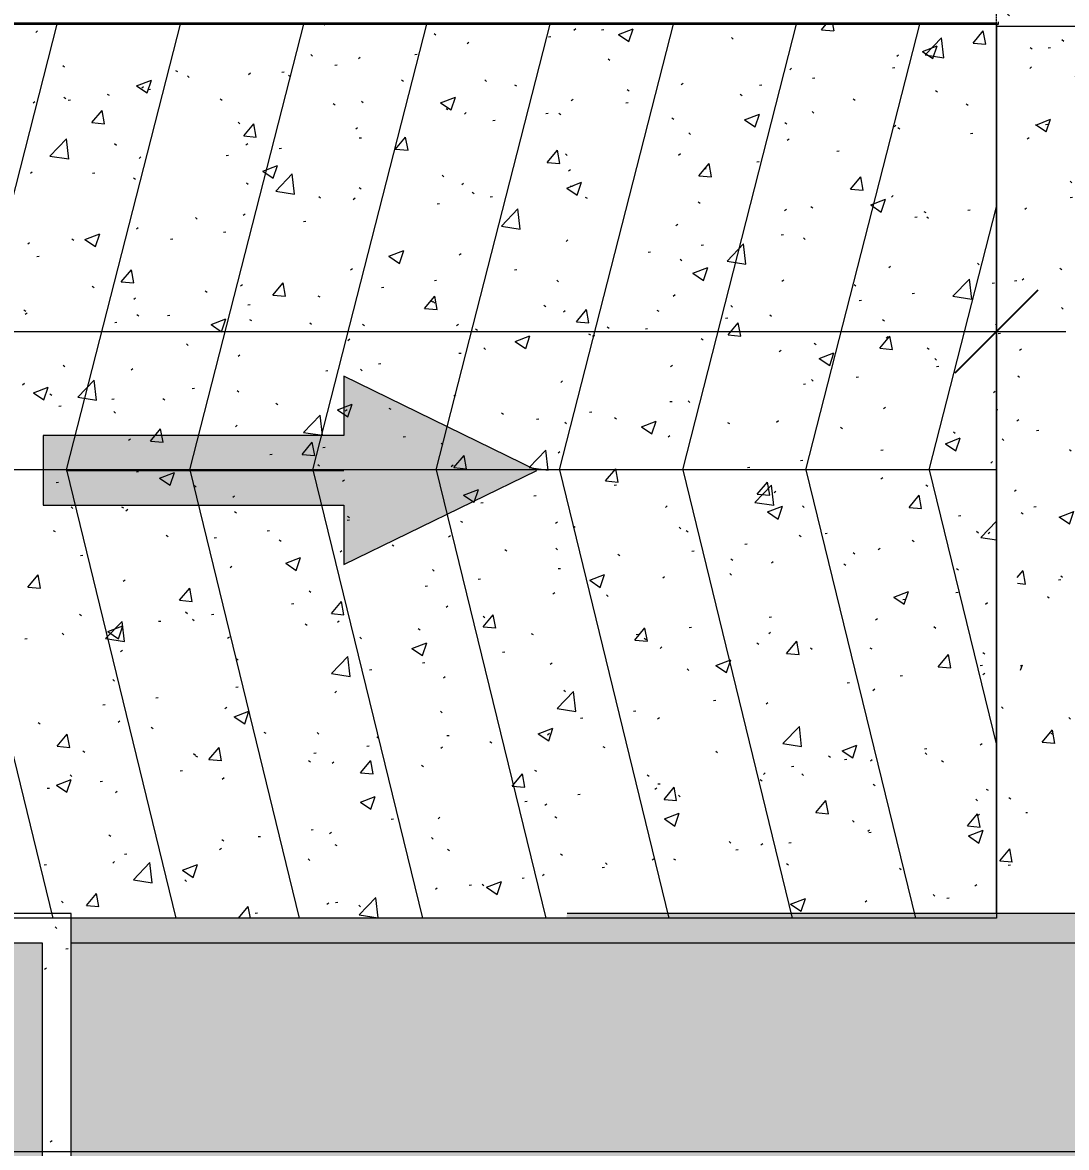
# Model space of a CAD drawing. Header units: millimetres. Extents: x 5121 to 246734, y -48180 to 129206.
# Drawn here: x 122906 to 127566, y 12213 to 17234 of the extents above; entities that cross this region are included whole.
import ezdxf

# ---------------------------------------------------------------- set-up
doc = ezdxf.new("R2010")
doc.units = ezdxf.units.MM
doc.linetypes.add('Grid Line', pattern=[22.225, 12.7, -3.175, 3.175, -3.175])
for name, color, linetype, lineweight in [('A-ANNO-DIMS', 211, 'Continuous', 9), ('A-ANNO-DIMS-310', 211, 'Continuous', 9), ('A-ANNO-NOTE', 131, 'Continuous', 9), ('A-DETL-THIN', 151, 'Continuous', 9), ('A-FLOR', 192, 'Continuous', 9), ('A-FLOR-PATT', 8, 'Continuous', 9), ('A-WALL-FNSH-1', 50, 'Continuous', 9), ('S-GRID-1', 1, 'Grid Line', 9)]:
    doc.layers.add(name, color=color, linetype=linetype, lineweight=lineweight)
doc.styles.add('Arial_8', font='arial_0.ttf', dxfattribs={"width": 0.9, "height": 930})
doc.dimstyles.new('1_Dim_chi_tiet_khu_đất_2', dxfattribs={"dimscale": 304.8, "dimtxt": 948.841242, "dimasz": 1.220472, "dimexe": 1.01706, "dimexo": 0.0625, "dimgap": 0.101706, "dimtad": 1, "dimdec": 0, "dimrnd": 5, "dimzin": 0, "dimdsep": 46, "dimtxsty": 'Arial_8', "dimblk1": 'OBLIQUE', "dimblk2": 'OBLIQUE', "dimsah": 1, "dimcen": 0.09, "dimdle": 1.01706, "dimazin": 0, "dimtfac": 1, "dimtdec": 4, "dimtix": 1, "dimtmove": 0, "dimatfit": 3, "dimfxl": 3.051181, "dimfxlon": 1, "dimtvp": 1, "dimtolj": 1, "dimtzin": 0, "dimarcsym": 2})
pattern_1 = [(0, (236.2, 15.75), (787.4, 787.4), [118.11, -23.622, 31.496, -23.622, -590.55]), (0, (236.2, 15.75), (787.4, 787.4), [-196.85, 118.11, -472.44]), (0, (196.85, 39.4), (787.4, 787.4), [78.74, -59.055, 118.11, -59.055, -472.44]), (0, (196.85, 39.4), (787.4, 787.4), [-314.96, 78.74, -393.7]), (0, (472.44, 354.3), (787.4, 787.4), [98.425, -39.37, 98.425, -551.18]), (0, (78.74, 511.8), (787.4, 787.4), [39.37, -78.74, 39.37, -629.92]), (90, (157.5, 511.8), (-787.4, 787.4), [70.866, -716.534]), (90, (393.7, 39.4), (-787.4, 787.4), [78.74, -708.66]), (90, (590.55, 354.3), (-787.4, 787.4), [78.74, -708.66]), (45, (496.06, 31.5), (0, 787.4002), [78.74, -1034.812]), (135, (291.34, 31.5), (-787.4002, 6e-14), [78.74, -1034.812]), (63.435, (472.44, 35.43), (-0.0007, 787.4), [78.74, -1681.94]), (75.964, (433.07, 39.37), (-0.00383, 787.3999), [78.74, -3167.793]), (75.964, (629.92, 354.33), (-0.00383, 787.3999), [62.992, -3183.541]), (75.964, (173.23, 511.81), (-0.00383, 787.3999), [55.118, -3191.415]), (104.036, (354.33, 39.37), (0.00383, 787.3999), [78.74, -3167.793]), (104.036, (551.18, 354.33), (0.00383, 787.3999), [62.992, -3183.541]), (104.036, (141.73, 511.81), (0.00383, 787.3999), [55.118, -3191.415]), (116.565, (314.96, 35.43), (0.0007, 787.4), [78.74, -1681.939])]
pattern_2 = [(37.5, (0, 0), (-25.1975, 770.728), [10.394, -597.605, 10.394, -669.605, -649.999]), (37.5, (0, 0), (-25.1975, 770.728), [-1287.997, 10.394, -639.605]), (7.5, (0, 0), (707.909, 1128.856), [10.394, -317.606, 10.394, -537.605, -210]), (7.5, (0, 0), (707.909, 1128.856), [-875.998, 10.394, -199.606]), (327.5, (-492, 0), (1245.6545, 2.264), [10.394, -189.606, 10.394, -709.605, -939.998]), (327.5, (-492, 0), (1245.6545, 2.264), [-919.998, 10.394, -929.604]), (317.5, (-492, 0), (1202.4486, 351.0694), [10.394, -89.606, 10.394, -461.605, -539.999]), (317.5, (-492, 0), (1202.4486, 351.0694), [-571.999, 10.394, -529.605])]

# ---------------------------------------------------------------- blocks, each defined once
blk = doc.blocks.new('FP_201-TKCS_MB TỔNG THỂ TẦNG 1')
at = {"layer": 'A-FLOR-PATT'}
for p, q in [((124251.5, 17226.9), (124255.7, 17224.1)), ((126471.4, 17201.2), (126493, 17226.9)), ((126527.9, 17196.2), (126522.2, 17226.9)), ((122965.1, 17189.8), (122973.4, 17196.2)), ((124743.3, 17185.1), (124751, 17178.1)), ((125254, 17169.7), (125264.3, 17171)), ((125367.2, 17200.3), (125375.4, 17206.6)), ((125490.3, 17200.8), (125500.6, 17202.2)), ((125565.5, 17180.2), (125631.6, 17205.6)), ((125565.5, 17180.2), (125612.4, 17148.5)), ((125612.4, 17148.4), (125631.6, 17205.5)), ((126471.4, 17201.2), (126527.8, 17196.3)), ((127148.5, 17142), (127194.1, 17196.3)), ((127205, 17137), (127194.1, 17196.2)), ((124890.3, 17139.8), (124898.5, 17146.1)), ((126070.7, 17166.9), (126078.4, 17159.9)), ((126922.2, 17104.6), (126988.3, 17130)), ((126934.2, 17089), (127007.8, 17165.7)), ((126969.1, 17072.8), (126988.3, 17129.9)), ((127018.2, 17075.9), (127007.8, 17165.6)), ((127148.5, 17142), (127205, 17137.1)), ((124192.7, 17090.5), (124200.3, 17083.5)), ((124405.5, 17073.2), (124413.7, 17079.6)), ((124657.7, 17091.1), (124668, 17092.4)), ((125520, 17072.3), (125527.7, 17065.3)), ((126807.6, 17083.7), (126815.8, 17090)), ((126922.2, 17104.6), (126969.1, 17072.9)), ((126934.2, 17089), (127018.2, 17076)), ((123085.6, 17041.4), (123094.4, 17035.8)), ((123589.6, 17020.1), (123598.3, 17014.5)), ((124300.1, 17044), (124310.4, 17045.3)), ((126330.6, 17023.2), (126338.9, 17029.5)), ((126789.5, 17032.1), (126799.8, 17033.5)), ((123415.3, 16951.1), (123481.4, 16976.5)), ((123462.2, 16919.3), (123481.4, 16976.4)), ((123642, 16995.9), (123649.7, 16988.9)), ((123915.1, 17002.4), (123923.3, 17008.7)), ((124063.7, 17012.8), (124074, 17014.2)), ((124093.5, 16998.8), (124102.3, 16993.2)), ((124597.5, 16977.5), (124606.2, 16971.9)), ((124969.4, 16977.7), (124977, 16970.7)), ((126431.9, 16985), (126442.2, 16986.4)), ((123415.3, 16951.1), (123462.2, 16919.4)), ((123438.2, 16941.9), (123446.4, 16948.2)), ((123467.4, 16934.2), (123477.7, 16935.6)), ((125101.5, 16956.2), (125110.2, 16950.7)), ((125605.4, 16935), (125614.2, 16929.4)), ((125845.9, 16956.7), (125854.1, 16963)), ((126195.6, 16953.9), (126205.9, 16955.2)), ((126981.6, 16930.9), (126989.3, 16923.9)), ((122953.4, 16875.4), (122961.6, 16881.7)), ((123091.4, 16901.3), (123099, 16894.3)), ((123109.8, 16887.1), (123120.1, 16888.5)), ((123284.6, 16914.5), (123293.3, 16908.9)), ((123788.5, 16893.2), (123797.3, 16887.6)), ((124292.5, 16871.9), (124301.2, 16866.3)), ((124418.7, 16883.1), (124426.4, 16876.1)), ((124772, 16875.5), (124838.1, 16900.9)), ((124772, 16875.5), (124818.9, 16843.8)), ((124818.9, 16843.7), (124838.1, 16900.8)), ((125355.4, 16885.8), (125363.7, 16892.1)), ((125599.3, 16875.3), (125609.6, 16876.7)), ((126109.4, 16913.7), (126118.1, 16908.1)), ((126613.3, 16892.4), (126622.1, 16886.8)), ((127117.3, 16871.1), (127126, 16865.5)), ((123216.3, 16786.9), (123261.8, 16841.2)), ((123272.7, 16781.9), (123261.8, 16841.1)), ((124796.4, 16850.6), (124805.2, 16845.1)), ((124878.5, 16825.3), (124886.8, 16831.6)), ((125241.7, 16828.2), (125252, 16829.5)), ((125300.4, 16829.4), (125309.2, 16823.8)), ((126128.7, 16799.9), (126194.8, 16825.3)), ((126175.6, 16768.1), (126194.8, 16825.2)), ((126431, 16836.3), (126438.6, 16829.3)), ((123216.3, 16786.9), (123272.7, 16782)), ((123868.1, 16788.5), (123875.7, 16781.5)), ((123893.4, 16727.7), (123938.9, 16781.9)), ((123949.8, 16722.6), (123939, 16781.9)), ((125005.3, 16797), (125015.6, 16798.4)), ((125804.4, 16808.1), (125813.1, 16802.5)), ((126128.7, 16799.9), (126175.6, 16768.2)), ((126308.3, 16786.8), (126317.1, 16781.2)), ((126795.8, 16769.2), (126804.1, 16775.5)), ((123893.4, 16727.7), (123949.8, 16722.7)), ((124393.7, 16758.8), (124402, 16765.1)), ((124409, 16718.5), (124419.3, 16719.8)), ((124570.5, 16668.4), (124616.1, 16722.7)), ((124626.9, 16663.4), (124616.1, 16722.6)), ((125880.3, 16741.7), (125888, 16734.7)), ((126812.3, 16765.5), (126821, 16759.9)), ((127137.2, 16738.1), (127147.5, 16739.5)), ((123028.7, 16637.7), (123102.3, 16714.4)), ((123112.7, 16624.6), (123102.3, 16714.3)), ((123317.4, 16693.9), (123325.1, 16686.9)), ((123903.3, 16687.9), (123911.6, 16694.2)), ((124051.4, 16671.3), (124061.7, 16672.7)), ((124570.5, 16668.4), (124626.9, 16663.5)), ((126318.9, 16708.7), (126327.1, 16715)), ((123028.7, 16637.7), (123112.7, 16624.7)), ((123426.4, 16627.4), (123434.7, 16633.7)), ((123815, 16640.2), (123825.3, 16641.5)), ((125247.6, 16609.2), (125293.2, 16663.4)), ((125304, 16604.1), (125293.2, 16663.4)), ((125329.7, 16647.1), (125337.3, 16640.1)), ((125834.1, 16642.2), (125842.4, 16648.5)), ((126540.9, 16659.5), (126551.2, 16660.9)), ((123978.5, 16570.7), (124044.6, 16596.1)), ((123978.5, 16570.7), (124025.4, 16539)), ((124025.4, 16539), (124044.6, 16596.1)), ((125247.6, 16609.2), (125304, 16604.2)), ((125343.7, 16571.3), (125351.9, 16577.6)), ((125924.7, 16549.9), (125970.3, 16604.2)), ((125946.9, 16581.3), (125957.2, 16582.6)), ((125981.1, 16544.9), (125970.3, 16604.1)), ((126183.3, 16612.4), (126193.6, 16613.8)), ((122941.6, 16560.9), (122949.9, 16567.2)), ((123218.7, 16561.6), (123229, 16563)), ((123401.3, 16539.9), (123410.1, 16534.3)), ((123905.3, 16518.6), (123914.1, 16513)), ((124036.2, 16481.4), (124109.8, 16558.1)), ((124120.1, 16468.2), (124109.8, 16558)), ((124779, 16552.5), (124786.7, 16545.5)), ((125335.2, 16495.2), (125401.3, 16520.5)), ((125382.1, 16463.4), (125401.3, 16520.5)), ((125924.7, 16549.9), (125981.1, 16545)), ((126601.8, 16490.7), (126647.4, 16544.9)), ((126658.3, 16485.6), (126647.4, 16544.9)), ((124036.2, 16481.4), (124120.1, 16468.3)), ((124409.3, 16497.3), (124418, 16491.7)), ((124866.8, 16510.8), (124875, 16517.1)), ((124913.2, 16476), (124922, 16470.4)), ((125335.2, 16495.1), (125382.1, 16463.5)), ((125350.6, 16502.7), (125360.9, 16504)), ((126601.8, 16490.7), (126658.2, 16485.7)), ((124228.3, 16457.9), (124236, 16450.9)), ((124382, 16444.3), (124390.2, 16450.6)), ((124756.6, 16424.4), (124766.9, 16425.8)), ((124993, 16455.6), (125003.3, 16456.9)), ((125417.2, 16454.7), (125425.9, 16449.2)), ((125921.1, 16433.5), (125929.9, 16427.9)), ((126691.9, 16419.6), (126758, 16445)), ((126691.9, 16419.6), (126738.8, 16387.9)), ((126738.9, 16387.8), (126758.1, 16444.9)), ((126784.1, 16454.7), (126792.3, 16461.1)), ((123891.6, 16373.4), (123899.8, 16379.7)), ((125043.6, 16325), (125117.2, 16401.7)), ((125127.5, 16311.9), (125117.2, 16401.6)), ((126307.2, 16394.2), (126315.4, 16400.5)), ((126425.1, 16412.2), (126433.9, 16406.6)), ((126929.1, 16390.9), (126937.8, 16385.3)), ((126942.2, 16367.2), (126949.8, 16360.2)), ((127124.9, 16396.6), (127135.2, 16398)), ((123414.7, 16312.9), (123422.9, 16319.2)), ((123677.7, 16363.3), (123685.3, 16356.3)), ((124160.3, 16345.8), (124170.6, 16347.2)), ((125043.6, 16325), (125127.6, 16312)), ((125822.4, 16327.7), (125830.6, 16334)), ((126888.5, 16365.5), (126898.8, 16366.9)), ((123127, 16268.7), (123134.7, 16261.7)), ((123185, 16266), (123251.1, 16291.4)), ((123231.9, 16234.2), (123251.1, 16291.3)), ((123566.3, 16267.6), (123576.6, 16268.9)), ((123802.7, 16298.7), (123813, 16300.1)), ((126292.2, 16286.9), (126302.5, 16288.3)), ((126391.5, 16272.6), (126399.2, 16265.6)), ((122929.9, 16246.4), (122938.1, 16252.7)), ((123185, 16266), (123231.9, 16234.3)), ((125332, 16256.8), (125340.2, 16263.2)), ((125934.6, 16239.8), (125944.9, 16241.2)), ((126051, 16168.7), (126124.6, 16245.4)), ((126135, 16155.6), (126124.6, 16245.3)), ((122970, 16189), (122980.3, 16190.4)), ((124541.7, 16190.4), (124607.8, 16215.8)), ((124541.7, 16190.4), (124588.6, 16158.7)), ((124588.6, 16158.6), (124607.8, 16215.7)), ((124855, 16196.3), (124863.3, 16202.7)), ((125698.2, 16208.7), (125708.5, 16210)), ((125840.9, 16178), (125848.5, 16171)), ((126051, 16168.7), (126135, 16155.7)), ((123346.7, 16076.3), (123392.2, 16130.6)), ((123403.1, 16071.3), (123392.2, 16130.5)), ((124370.3, 16129.8), (124378.5, 16136.1)), ((125101.9, 16130.1), (125112.2, 16131.4)), ((125898.4, 16114.8), (125964.5, 16140.2)), ((125945.4, 16083), (125964.6, 16140.1)), ((126772.3, 16140.2), (126780.6, 16146.6)), ((127168.2, 16159.8), (127175.9, 16152.8)), ((123346.7, 16076.3), (123403.1, 16071.4)), ((124023.8, 16017.1), (124069.3, 16071.3)), ((124080.2, 16012.1), (124069.4, 16071.3)), ((124744.3, 16083), (124754.6, 16084.3)), ((125290.2, 16083.4), (125297.9, 16076.4)), ((125898.4, 16114.8), (125945.3, 16083.1)), ((126295.4, 16079.7), (126303.7, 16086.1)), ((127058.5, 16012.4), (127132.1, 16089.1)), ((127142.4, 15999.3), (127132.1, 16089)), ((127233.8, 16071.1), (127244.1, 16072.5)), ((123217.1, 16057.1), (123225.8, 16051.5)), ((123721.1, 16035.8), (123729.8, 16030.3)), ((123879.8, 16058.9), (123888.1, 16065.3)), ((124023.8, 16017.1), (124080.2, 16012.1)), ((124507.9, 16051.8), (124518.2, 16053.2)), ((125810.6, 16013.2), (125818.9, 16019.5)), ((126617.6, 16065.2), (126625.2, 16058.2)), ((126876.2, 16024), (126886.5, 16025.4)), ((123402.9, 15998.4), (123411.2, 16004.8)), ((123911.6, 15973.2), (123921.9, 15974.6)), ((124225, 16014.6), (124233.8, 16009)), ((124700.9, 15957.8), (124746.5, 16012.1)), ((124729, 15993.3), (124737.7, 15987.7)), ((124739.6, 15988.8), (124747.2, 15981.8)), ((124757.3, 15952.8), (124746.5, 16012)), ((125232.9, 15972), (125241.7, 15966.4)), ((126066.9, 15970.6), (126074.6, 15963.6)), ((126639.8, 15992.9), (126650.1, 15994.2)), ((127058.5, 16012.4), (127142.4, 15999.4)), ((122912.1, 15951.5), (122920.8, 15945.9)), ((122918.1, 15931.9), (122926.4, 15938.2)), ((123416, 15930.2), (123424.8, 15924.7)), ((123554, 15926.1), (123564.3, 15927.5)), ((124700.9, 15957.8), (124757.3, 15952.9)), ((125320.2, 15942.3), (125328.5, 15948.7)), ((125378, 15898.6), (125423.6, 15952.8)), ((125434.4, 15893.6), (125423.6, 15952.8)), ((125736.9, 15950.7), (125745.6, 15945.1)), ((126043.5, 15914.3), (126053.8, 15915.7)), ((126240.8, 15929.4), (126249.6, 15923.8)), ((123317.7, 15895), (123328, 15896.3)), ((123748.2, 15885.7), (123814.3, 15911.1)), ((123748.2, 15885.7), (123795.1, 15854)), ((123795.1, 15853.9), (123814.3, 15911)), ((123920, 15909), (123928.8, 15903.4)), ((124188.9, 15894.2), (124196.5, 15887.2)), ((124424, 15887.7), (124432.7, 15882.1)), ((124843.3, 15881.8), (124851.5, 15888.2)), ((124927.9, 15866.4), (124936.7, 15860.8)), ((125378, 15898.6), (125434.4, 15893.6)), ((125516.3, 15876), (125523.9, 15869)), ((125685.9, 15867.2), (125696.2, 15868.5)), ((126055.1, 15839.3), (126100.7, 15893.6)), ((126111.5, 15834.3), (126100.7, 15893.5)), ((126744.8, 15908.1), (126753.6, 15902.6)), ((127248.8, 15886.9), (127253, 15884.2)), ((127251, 15896.6), (127253, 15898.2)), ((124358.5, 15815.3), (124366.8, 15821.6)), ((125104.9, 15810.1), (125171, 15835.5)), ((125151.9, 15778.3), (125171, 15835.4)), ((125431.9, 15845.1), (125440.6, 15839.5)), ((125449.5, 15836), (125459.8, 15837.4)), ((125935.8, 15823.8), (125944.6, 15818.2)), ((126055.1, 15839.3), (126111.5, 15834.4)), ((126732.2, 15780.1), (126777.8, 15834.3)), ((126760.6, 15825.8), (126768.8, 15832.1)), ((126788.7, 15775.1), (126777.8, 15834.3)), ((123638.2, 15799.6), (123645.9, 15792.6)), ((124965.6, 15781.4), (124973.2, 15774.4)), ((125104.9, 15810.1), (125151.8, 15778.4)), ((126283.7, 15765.2), (126291.9, 15771.6)), ((126439.8, 15802.5), (126448.6, 15797)), ((126732.2, 15780.1), (126788.6, 15775.1)), ((126943.8, 15781.3), (126952.5, 15775.7)), ((123868.1, 15744.4), (123876.3, 15750.8)), ((124853.2, 15757.5), (124863.5, 15758.8)), ((126461.6, 15734.5), (126527.7, 15759.9)), ((126461.6, 15734.5), (126508.6, 15702.8)), ((126508.6, 15702.7), (126527.8, 15759.8)), ((126977.9, 15734.6), (126985.5, 15727.6)), ((123087.6, 15705), (123095.2, 15698)), ((123391.2, 15683.9), (123399.4, 15690.3)), ((124259.3, 15679.2), (124269.6, 15680.6)), ((124414.9, 15686.8), (124422.6, 15679.8)), ((124495.6, 15710.3), (124505.9, 15711.7)), ((125798.9, 15698.7), (125807.1, 15705)), ((126985.1, 15698.5), (126995.4, 15699.9)), ((122906.4, 15617.4), (122914.6, 15623.7)), ((123153, 15561.1), (123226.6, 15637.8)), ((123236.9, 15548), (123226.6, 15637.7)), ((125308.5, 15627.9), (125316.7, 15634.2)), ((126391.1, 15620.3), (126401.4, 15621.6)), ((126427.2, 15640), (126434.8, 15633)), ((126627.5, 15651.4), (126637.8, 15652.8)), ((122954.7, 15581), (123020.8, 15606.3)), ((122954.7, 15580.9), (123001.6, 15549.2)), ((123001.6, 15549.2), (123020.8, 15606.3)), ((123028.9, 15576.9), (123037.6, 15571.3)), ((123663, 15600.6), (123673.3, 15602)), ((123864.3, 15592.2), (123871.9, 15585.2)), ((124831.6, 15567.4), (124839.8, 15573.7)), ((127239.2, 15582.1), (127247.5, 15588.4)), ((123069, 15522.3), (123079.3, 15523.7)), ((123153, 15561.1), (123236.9, 15548)), ((123305.4, 15553.5), (123315.7, 15554.9)), ((123532.8, 15555.6), (123541.6, 15550.1)), ((124036.8, 15534.4), (124045.5, 15528.8)), ((124311.4, 15505.4), (124377.5, 15530.8)), ((124358.4, 15473.6), (124377.5, 15530.7)), ((125794.8, 15541.7), (125805.1, 15543)), ((125876.5, 15545.4), (125884.2, 15538.4)), ((126748.8, 15511.3), (126757.1, 15517.6)), ((123313.6, 15497.6), (123321.3, 15490.6)), ((124160.4, 15404.7), (124234, 15481.4)), ((124244.4, 15391.6), (124234, 15481.4)), ((124311.4, 15505.3), (124358.3, 15473.7)), ((124346.8, 15500.8), (124355, 15507.1)), ((124540.7, 15513.1), (124549.5, 15507.5)), ((125044.7, 15491.8), (125053.5, 15486.2)), ((125200.9, 15463.4), (125211.2, 15464.8)), ((125437.2, 15494.6), (125447.5, 15495.9)), ((125548.7, 15470.5), (125557.4, 15464.9)), ((123477.1, 15365.7), (123522.6, 15420)), ((123533.5, 15360.7), (123522.6, 15419.9)), ((123856.4, 15430), (123864.6, 15436.3)), ((125325.9, 15450.8), (125333.5, 15443.8)), ((125668.1, 15429.8), (125734.2, 15455.2)), ((125668.1, 15429.8), (125715.1, 15398.1)), ((125715.1, 15398), (125734.3, 15455.1)), ((126052.6, 15449.2), (126061.4, 15443.6)), ((126271.9, 15450.8), (126280.2, 15457.1)), ((126556.6, 15427.9), (126565.3, 15422.4)), ((123379.4, 15369.5), (123387.7, 15375.8)), ((123477.1, 15365.7), (123533.5, 15360.8)), ((124160.4, 15404.8), (124244.4, 15391.7)), ((124604.6, 15384.8), (124614.9, 15386.2)), ((125787.1, 15384.2), (125795.4, 15390.5)), ((127024.8, 15354.2), (127091, 15379.6)), ((127060.5, 15406.7), (127069.3, 15401.1)), ((127071.8, 15322.4), (127091, 15379.5)), ((124154.2, 15306.5), (124199.7, 15360.7)), ((124210.6, 15301.5), (124199.7, 15360.7)), ((124247, 15337.7), (124257.3, 15339.1)), ((124775.2, 15356.2), (124782.9, 15349.2)), ((125167.9, 15248.4), (125241.5, 15325.1)), ((125251.8, 15235.3), (125241.5, 15325)), ((125296.7, 15313.4), (125305, 15319.7)), ((126736.4, 15325.9), (126746.7, 15327.3)), ((127024.8, 15354.2), (127071.8, 15322.5)), ((124010.6, 15306.6), (124020.9, 15307.9)), ((124154.2, 15306.5), (124210.6, 15301.5)), ((124831.3, 15247.2), (124876.8, 15301.5)), ((124887.7, 15242.2), (124876.9, 15301.4)), ((126378.8, 15278.8), (126389.1, 15280.2)), ((127227.5, 15267.6), (127235.7, 15274)), ((123414.3, 15228), (123424.6, 15229.4)), ((123517.9, 15200.6), (123584, 15226)), ((123564.9, 15168.8), (123584, 15225.9)), ((124224.6, 15261.6), (124232.2, 15254.6)), ((124819.8, 15252.9), (124828.1, 15259.2)), ((124831.3, 15247.2), (124887.7, 15242.3)), ((125167.9, 15248.4), (125251.8, 15235.4)), ((125508.4, 15188), (125554, 15242.2)), ((125564.8, 15183), (125554, 15242.2)), ((126142.5, 15247.7), (126152.8, 15249)), ((123056.7, 15180.9), (123067, 15182.2)), ((123517.9, 15200.6), (123564.8, 15168.9)), ((123673.9, 15167), (123681.5, 15160)), ((124335, 15186.3), (124343.3, 15192.7)), ((125508.4, 15188), (125564.8, 15183)), ((125546.2, 15169.1), (125556.5, 15170.4)), ((126175.3, 15092.1), (126248.9, 15168.8)), ((126185.5, 15128.7), (126231.1, 15183)), ((126241.9, 15123.7), (126231.1, 15182.9)), ((126259.3, 15079), (126248.9, 15168.7)), ((126737.1, 15196.8), (126745.3, 15203.1)), ((126938.4, 15170.9), (126946.1, 15163.9)), ((123844.6, 15115.5), (123852.9, 15121.8)), ((124874.6, 15125), (124940.7, 15150.4)), ((124874.6, 15125), (124921.6, 15093.3)), ((124921.6, 15093.2), (124940.8, 15150.3)), ((125188.6, 15122), (125198.9, 15123.3)), ((126185.5, 15128.7), (126241.9, 15123.8)), ((126260.2, 15136.3), (126268.4, 15142.6)), ((126862.6, 15069.5), (126908.2, 15123.7)), ((126919.1, 15064.5), (126908.2, 15123.7)), ((123123.2, 15072.4), (123130.9, 15065.4)), ((123348.6, 15072.9), (123357.3, 15067.3)), ((124952.2, 15090.8), (124962.5, 15092.2)), ((125775.4, 15069.7), (125783.6, 15076.1)), ((126175.3, 15092.1), (126259.3, 15079.1)), ((126231.3, 15049.4), (126297.5, 15074.8)), ((126278.3, 15017.7), (126297.5, 15074.7)), ((126387.7, 15076.3), (126395.4, 15069.3)), ((126862.6, 15069.5), (126919, 15064.5)), ((123367.7, 15055), (123375.9, 15061.3)), ((123852.5, 15051.6), (123861.3, 15046)), ((124355.9, 15012.2), (124366.2, 15013.6)), ((124356.5, 15030.3), (124365.2, 15024.7)), ((126231.3, 15049.4), (126278.3, 15017.7)), ((127084.1, 15031.9), (127094.4, 15033.2)), ((123043.6, 14967.3), (123052.3, 14961.7)), ((123998.3, 14965.1), (124008.6, 14966.5)), ((124860.4, 15009), (124869.2, 15003.5)), ((125285, 14998.9), (125293.2, 15005.2)), ((125364.4, 14987.8), (125373.2, 14982.2)), ((125837.1, 14981.7), (125844.7, 14974.7)), ((125868.4, 14966.5), (125877.1, 14960.9)), ((127164.4, 14963.5), (127172.1, 14956.5)), ((127182.7, 14935.8), (127253, 15009)), ((123547.5, 14946), (123556.3, 14940.4)), ((123761.9, 14934), (123772.2, 14935.3)), ((124051.5, 14924.7), (124060.2, 14919.1)), ((124808.1, 14938.4), (124816.3, 14944.7)), ((126372.3, 14945.2), (126381.1, 14939.6)), ((126487.8, 14953.3), (126498.1, 14954.7)), ((126876.3, 14923.9), (126885, 14918.3)), ((127182.7, 14935.8), (127253, 14924.9)), ((127215.8, 14953.1), (127224, 14959.5)), ((124323.3, 14871.8), (124331.5, 14878.2)), ((124555.4, 14903.4), (124564.2, 14897.9)), ((125059.4, 14882.2), (125068.2, 14876.6)), ((125286.4, 14887.2), (125294.1, 14880.1)), ((125563.4, 14860.9), (125572.1, 14855.3)), ((125893.8, 14875), (125904.1, 14876.4)), ((126130.2, 14906.2), (126140.5, 14907.5)), ((126613.8, 14868.9), (126621.4, 14861.9)), ((126725.4, 14882.3), (126733.6, 14888.6)), ((123165.6, 14855.4), (123175.9, 14856.7)), ((124081.1, 14820.3), (124147.2, 14845.7)), ((124081.1, 14820.3), (124128.1, 14788.6)), ((124128.1, 14788.5), (124147.3, 14845.6)), ((126067.3, 14839.6), (126076.1, 14834)), ((126248.4, 14821.8), (126256.7, 14828.1)), ((126571.3, 14818.3), (126580, 14812.7)), ((122930.4, 14714.4), (122975.9, 14768.7)), ((122986.8, 14709.4), (122975.9, 14768.6)), ((123832.9, 14801), (123841.1, 14807.3)), ((124735.8, 14792.6), (124743.4, 14785.5)), ((125297.5, 14796.5), (125307.8, 14797.8)), ((125437.8, 14744.7), (125504, 14770.1)), ((125484.8, 14712.9), (125504, 14770)), ((125763.6, 14755.2), (125771.9, 14761.6)), ((126063.1, 14774.3), (126070.8, 14767.3)), ((127075.2, 14797), (127084, 14791.4)), ((122930.4, 14714.4), (122986.8, 14709.4)), ((123356, 14740.5), (123364.2, 14746.8)), ((124703.5, 14718.2), (124713.8, 14719.6)), ((124939.9, 14749.3), (124950.2, 14750.7)), ((125437.8, 14744.7), (125484.8, 14713)), ((123607.5, 14655.1), (123653, 14709.4)), ((123663.9, 14650.1), (123653, 14709.3)), ((124185.1, 14698), (124192.8, 14690.9)), ((125273.2, 14684.4), (125281.5, 14690.7)), ((125512.5, 14679.7), (125520.1, 14672.7)), ((126794.5, 14669.1), (126841.5, 14637.4)), ((126794.6, 14669.1), (126860.7, 14694.5)), ((126835.4, 14659.3), (126845.7, 14660.6)), ((126841.5, 14637.3), (126860.7, 14694.4)), ((127071.8, 14690.4), (127082.1, 14691.8)), ((123607.5, 14655.1), (123663.9, 14650.2)), ((124107.2, 14639.6), (124117.5, 14641)), ((124284.6, 14595.9), (124330.1, 14650.2)), ((124341, 14590.9), (124330.1, 14650.1)), ((124796.3, 14623.9), (124804.6, 14630.2)), ((127204, 14638.7), (127212.3, 14645)), ((123160.3, 14592.7), (123169.1, 14587.1)), ((123277.2, 14484.5), (123350.8, 14561.1)), ((123361.2, 14471.3), (123350.8, 14561.1)), ((123513.3, 14561.4), (123523.5, 14562.7)), ((123634.4, 14603.4), (123642.1, 14596.3)), ((123664.3, 14571.4), (123673.1, 14565.8)), ((123749.6, 14592.5), (123759.9, 14593.9)), ((124284.6, 14595.9), (124341, 14590.9)), ((124311.5, 14557.4), (124319.8, 14563.7)), ((124961.7, 14536.6), (125007.2, 14590.9)), ((124961.8, 14585.1), (124969.5, 14578.1)), ((125018.1, 14531.6), (125007.3, 14590.8)), ((126239.1, 14580.7), (126249.4, 14582)), ((126713.6, 14567.8), (126721.9, 14574.1)), ((123287.6, 14515.6), (123353.7, 14541)), ((123287.6, 14515.6), (123334.6, 14483.9)), ((123334.6, 14483.8), (123353.8, 14540.9)), ((124168.3, 14550.1), (124177, 14544.5)), ((124672.2, 14528.8), (124681, 14523.2)), ((124961.7, 14536.6), (125018.1, 14531.7)), ((125638.8, 14477.4), (125684.4, 14531.7)), ((125695.2, 14472.4), (125684.4, 14531.6)), ((125881.5, 14533.6), (125891.8, 14534.9)), ((126236.7, 14507.3), (126244.9, 14513.6)), ((126974.1, 14538.3), (126981.7, 14531.3)), ((122916.9, 14482.8), (122927.2, 14484.1)), ((123083.8, 14508.8), (123091.4, 14501.7)), ((123277.2, 14484.5), (123361.2, 14471.4)), ((123821.1, 14486.5), (123829.4, 14492.8)), ((124411.2, 14490.5), (124418.8, 14483.5)), ((124644.3, 14440), (124710.5, 14465.4)), ((124691.3, 14408.2), (124710.5, 14465.3)), ((125176.2, 14507.5), (125184.9, 14502)), ((125638.8, 14477.4), (125695.2, 14472.4)), ((125645.1, 14502.4), (125655.4, 14503.8)), ((125680.1, 14486.3), (125688.9, 14480.7)), ((126184.1, 14465), (126192.8, 14459.4)), ((126315.9, 14418.1), (126361.5, 14472.4)), ((126372.3, 14413.1), (126361.5, 14472.3)), ((123344.2, 14426), (123352.5, 14432.3)), ((124644.3, 14440), (124691.3, 14408.3)), ((125048.8, 14423.8), (125059.1, 14425.2)), ((125751.9, 14440.8), (125760.1, 14447.1)), ((126315.9, 14418.1), (126372.3, 14413.2)), ((126423.4, 14443.7), (126431.1, 14436.7)), ((126688, 14443.7), (126696.8, 14438.1)), ((126993, 14358.9), (127038.6, 14413.2)), ((127049.4, 14353.9), (127038.6, 14413.1)), ((127192, 14422.4), (127200.8, 14416.8)), ((123860.5, 14396), (123868.1, 14388.9)), ((124284.7, 14328.1), (124358.3, 14404.8)), ((124368.6, 14315), (124358.3, 14404.7)), ((124691.2, 14376.7), (124701.5, 14378.1)), ((125261.5, 14369.9), (125269.7, 14376.2)), ((126001, 14364.4), (126048, 14332.7)), ((126001.1, 14364.4), (126067.2, 14389.8)), ((126048, 14332.6), (126067.2, 14389.7)), ((126993, 14358.9), (127049.4, 14353.9)), ((127180.7, 14364.9), (127191, 14366.3)), ((124284.7, 14328.1), (124368.6, 14315.1)), ((124454.8, 14345.6), (124465.1, 14346.9)), ((124784.6, 14309.4), (124792.8, 14315.7)), ((125872.7, 14349.2), (125880.4, 14342.1)), ((126823.1, 14317.8), (126833.4, 14319.2)), ((127192.3, 14324.2), (127200.5, 14330.5)), ((123309.8, 14301.4), (123317.5, 14294.3)), ((123858.5, 14267), (123868.8, 14268.4)), ((126586.7, 14286.7), (126597, 14288)), ((126701.9, 14253.3), (126710.1, 14259.6)), ((123500.9, 14219.9), (123511.2, 14221.2)), ((124299.8, 14242.9), (124308, 14249.2)), ((125292.1, 14171.8), (125365.7, 14248.5)), ((125322.1, 14254.6), (125329.7, 14247.5)), ((125376.1, 14158.7), (125365.7, 14248.4)), ((125990.4, 14208.1), (126000.7, 14209.4)), ((123264.6, 14188.7), (123274.9, 14190.1)), ((123809.4, 14172), (123817.6, 14178.3)), ((123850.8, 14135.2), (123917, 14160.6)), ((123897.8, 14103.5), (123917, 14160.5)), ((124771.4, 14160), (124779.1, 14152.9)), ((125292.1, 14171.8), (125376.1, 14158.8)), ((125632.8, 14161), (125643.1, 14162.3)), ((126224.9, 14192.8), (126233.2, 14199.1)), ((122976.1, 14109.9), (122984.8, 14104.3)), ((123332.5, 14111.5), (123340.7, 14117.8)), ((123850.8, 14135.2), (123897.8, 14103.5)), ((125396.4, 14129.8), (125406.7, 14131.2)), ((125740.2, 14126.3), (125748.4, 14132.6)), ((123060.8, 14003.8), (123106.3, 14058.1)), ((123117.2, 13998.8), (123106.3, 14058)), ((123480, 14088.6), (123488.8, 14083.1)), ((123984, 14067.4), (123992.8, 14061.8)), ((124220.8, 14065.4), (124228.4, 14058.3)), ((125207.5, 14059.6), (125254.5, 14027.9)), ((125207.6, 14059.6), (125273.7, 14085)), ((125249.8, 14055.4), (125258, 14061.7)), ((125254.5, 14027.9), (125273.7, 14084.9)), ((126299.6, 14015.5), (126373.2, 14092.2)), ((126383.5, 14002.4), (126373.2, 14092.1)), ((124488, 14046.1), (124496.7, 14040.5)), ((124800.1, 14051.2), (124810.4, 14052.6)), ((124991.9, 14024.8), (125000.7, 14019.2)), ((126299.6, 14015.5), (126383.5, 14002.5)), ((126564.3, 13984), (126630.4, 14009.4)), ((126611.2, 13952.3), (126630.4, 14009.4)), ((127180.5, 14009.7), (127188.8, 14016)), ((123060.8, 14003.8), (123117.2, 13998.8)), ((123175, 13983), (123183.8, 13977.5)), ((123670.1, 13970.8), (123677.8, 13963.7)), ((123679, 13961.8), (123687.8, 13956.2)), ((123737.9, 13944.5), (123783.4, 13998.8)), ((123794.3, 13939.5), (123783.4, 13998.7)), ((124206.2, 13973), (124216.5, 13974.3)), ((124442.5, 14004.1), (124452.8, 14005.5)), ((124772.8, 13994.9), (124781.1, 14001.2)), ((125495.9, 14003.5), (125504.6, 13997.9)), ((125999.8, 13982.2), (126008.6, 13976.6)), ((126503.8, 13960.9), (126512.6, 13955.4)), ((126564.3, 13984), (126611.2, 13952.3)), ((126932, 13992.3), (126942.3, 13993.7)), ((126934.6, 13974.7), (126942.3, 13967.7)), ((123737.9, 13944.5), (123794.3, 13939.6)), ((124183, 13940.5), (124191.7, 13934.9)), ((124288.1, 13928.4), (124296.3, 13934.7)), ((124415, 13885.3), (124460.5, 13939.6)), ((124471.4, 13880.3), (124460.5, 13939.5)), ((124686.9, 13919.2), (124695.7, 13913.6)), ((126338, 13914), (126348.3, 13915.4)), ((126574.4, 13945.2), (126584.7, 13946.5)), ((126690.1, 13938.8), (126698.4, 13945.2)), ((127007.8, 13939.7), (127016.5, 13934.1)), ((123119.5, 13876.2), (123127.1, 13869.2)), ((123609.9, 13894.4), (123620.2, 13895.7)), ((123797.6, 13857.5), (123805.9, 13863.9)), ((124415, 13885.3), (124471.4, 13880.3)), ((125092.1, 13826), (125137.6, 13880.3)), ((125148.5, 13821), (125137.7, 13880.2)), ((125190.9, 13897.9), (125199.6, 13892.3)), ((125694.8, 13876.6), (125703.6, 13871)), ((126213.2, 13878.3), (126221.4, 13884.7)), ((126384, 13880.1), (126391.6, 13873.1)), ((123015.9, 13816.1), (123026.2, 13817.5)), ((123057.3, 13830.5), (123123.5, 13855.9)), ((123057.3, 13830.5), (123104.3, 13798.8)), ((123104.3, 13798.7), (123123.5, 13855.8)), ((123252.3, 13847.3), (123262.6, 13848.6)), ((125092.1, 13826), (125148.5, 13821.1)), ((125728.4, 13811.8), (125736.7, 13818.1)), ((125741.7, 13835.5), (125752, 13836.8)), ((125769.2, 13766.8), (125814.8, 13821.1)), ((125825.6, 13761.8), (125814.8, 13821)), ((126198.8, 13855.3), (126207.5, 13849.8)), ((126702.8, 13834.1), (126711.5, 13828.5)), ((127206.7, 13812.8), (127215.5, 13807.2)), ((123320.7, 13797), (123329, 13803.4)), ((124414.1, 13754.9), (124480.2, 13780.3)), ((124461, 13723.1), (124480.2, 13780.2)), ((125147.8, 13757.2), (125158.1, 13758.6)), ((125384.1, 13788.3), (125394.4, 13789.7)), ((125769.2, 13766.8), (125825.6, 13761.8)), ((125833.3, 13785.5), (125840.9, 13778.5)), ((126446.3, 13707.5), (126491.9, 13761.8)), ((126502.7, 13702.5), (126491.9, 13761.7)), ((127160.7, 13767.3), (127168.3, 13760.2)), ((124414, 13754.9), (124461, 13723.2)), ((125238, 13740.9), (125246.3, 13747.3)), ((126446.3, 13707.5), (126502.7, 13702.6)), ((124551.5, 13678.6), (124561.8, 13680)), ((124761.1, 13680.4), (124769.3, 13686.8)), ((125282.6, 13690.9), (125290.3, 13683.9)), ((125770.8, 13679.3), (125836.9, 13704.7)), ((125770.8, 13679.3), (125817.7, 13647.6)), ((125817.7, 13647.5), (125836.9, 13704.6)), ((126610, 13672.7), (126617.7, 13665.6)), ((127123.4, 13648.3), (127169, 13702.6)), ((127168.8, 13695.2), (127177, 13701.5)), ((127179.8, 13643.3), (127169, 13702.5)), ((123291.8, 13608.4), (123300.6, 13602.9)), ((124193.9, 13631.5), (124204.2, 13632.9)), ((124276.3, 13613.9), (124284.6, 13620.2)), ((126678.4, 13624.3), (126686.6, 13630.7)), ((126683.3, 13619.7), (126693.6, 13621.1)), ((127123.4, 13648.3), (127179.8, 13643.3)), ((127127.5, 13603.7), (127193.6, 13629.1)), ((127174.4, 13571.9), (127193.6, 13629)), ((123795.8, 13587.2), (123804.5, 13581.6)), ((123957.5, 13600.4), (123967.8, 13601.7)), ((124299.7, 13565.9), (124308.5, 13560.3)), ((124732, 13596.3), (124739.6, 13589.3)), ((126059.3, 13578.1), (126067, 13571)), ((126201.5, 13563.8), (126209.7, 13570.2)), ((126325.7, 13572.6), (126336, 13573.9)), ((127127.5, 13603.7), (127174.4, 13572)), ((123361.2, 13521.8), (123371.5, 13523.1)), ((123785.9, 13543), (123794.1, 13549.4)), ((124803.7, 13544.6), (124812.4, 13539)), ((125307.7, 13523.3), (125316.4, 13517.7)), ((126089.4, 13541.4), (126099.7, 13542.8)), ((123003.6, 13474.7), (123013.9, 13476)), ((123309, 13482.5), (123317.2, 13488.9)), ((123401.5, 13407.8), (123475.1, 13484.5)), ((123485.5, 13394.7), (123475.1, 13484.4)), ((123620.6, 13450.2), (123686.7, 13475.6)), ((123667.5, 13418.4), (123686.7, 13475.5)), ((124181.3, 13501.7), (124189, 13494.7)), ((125493.1, 13462.8), (125503.4, 13464.2)), ((125508.7, 13483.5), (125516.3, 13476.4)), ((125716.7, 13497.3), (125724.9, 13503.6)), ((125811.6, 13502), (125820.4, 13496.4)), ((126315.6, 13480.7), (126324.3, 13475.2)), ((126819.5, 13459.5), (126828.3, 13453.9)), ((123401.5, 13407.8), (123485.5, 13394.8)), ((123620.5, 13450.2), (123667.5, 13418.5)), ((123630.7, 13407.1), (123638.3, 13400.1)), ((125135.5, 13415.7), (125145.8, 13417.1)), ((125226.3, 13426.4), (125234.5, 13432.8)), ((124749.3, 13365.9), (124757.6, 13372.3)), ((124899.1, 13384.6), (124909.4, 13385.9)), ((124958, 13388.9), (124965.7, 13381.9)), ((124977.3, 13374.6), (125043.4, 13400)), ((124977.3, 13374.6), (125024.2, 13342.9)), ((125024.2, 13342.8), (125043.4, 13399.9)), ((127157, 13380.7), (127165.3, 13387)), ((123080, 13312.5), (123087.7, 13305.5)), ((123191.2, 13293.2), (123236.7, 13347.5)), ((123247.6, 13288.2), (123236.7, 13347.4)), ((124264.6, 13299.4), (124272.8, 13305.7)), ((124302.8, 13306), (124313.1, 13307.4)), ((124409, 13251.5), (124482.5, 13328.2)), ((124492.9, 13238.4), (124482.5, 13328.1)), ((126334, 13299), (126400.1, 13324.4)), ((126380.9, 13267.2), (126400.1, 13324.3)), ((126666.6, 13309.9), (126674.9, 13316.2)), ((126970.3, 13342.1), (126977.9, 13335.1)), ((127031, 13325.7), (127041.3, 13327)), ((123191.2, 13293.2), (123247.6, 13288.3)), ((123870.6, 13236.8), (123913.8, 13288.2)), ((123923.3, 13236.8), (123913.8, 13288.1)), ((123945.2, 13258.9), (123955.5, 13260.2)), ((124407.4, 13294.3), (124415, 13287.3)), ((126334, 13299), (126380.9, 13267.3)), ((124409, 13251.5), (124492.9, 13238.5))]:
    blk.add_line(p, q, dxfattribs=at)
blk = doc.blocks.new('DIMBLOCK1-TKCS_MB TỔNG THỂ TẦNG 1')
at = {"layer": 'A-ANNO-DIMS-310'}
for p, q in [((33652.6, 16785.4), (33652.6, 15545.4)), ((33652.6, 15855.4), (33652.6, 16785.4)), ((127252.6, 16785.4), (127252.6, 15545.4)), ((127252.6, 15855.4), (127252.6, 16785.4)), ((33342.6, 15855.4), (127562.6, 15855.4))]:
    blk.add_line(p, q, dxfattribs=at)
at = {"layer": 'A-ANNO-DIMS-310', "lineweight": 25}
for p, q in [((33652.6, 15855.4), (33838.6, 16041.4)), ((127252.6, 15855.4), (127438.6, 16041.4)), ((33652.6, 15855.4), (33466.6, 15669.4)), ((127252.6, 15855.4), (127066.6, 15669.4))]:
    blk.add_line(p, q, dxfattribs=at)
at = {"layer": 'A-ANNO-DIMS-310', "color": 0, "insert": (78846.8, 17093.8), "char_height": 930, "width": 3853.755, "attachment_point": 1, "line_spacing_factor": 0.941778, "style": 'Arial_8'}
blk.add_mtext('93600', dxfattribs=at)
blk = doc.blocks.new('_Oblique')
at = {"color": 0, "linetype": 'ByBlock', "lineweight": -2}
blk.add_line((-0.5, -0.5), (0.5, 0.5), dxfattribs=at)
blk = doc.blocks.new('MUI TEN - Moc lat gach-622134-TKCS_MB TỔNG THỂ TẦNG 1')
at = {"layer": 'A-ANNO-NOTE'}
blk.add_hatch(color=256, dxfattribs=at).paths.add_polyline_path([(-0.511, 2.7), (-1.367, 2.7), (-0.011, 5.48), (1.345, 2.7), (0.489, 2.7), (0.489, -1.628), (-0.511, -1.628)])
for p, q in [((-0.011, 5.48), (-1.367, 2.7)), ((1.345, 2.7), (-0.011, 5.48)), ((-1.367, 2.7), (-0.511, 2.7)), ((-0.511, 2.7), (-0.511, -1.628)), ((-0.011, -1.298), (-0.011, 2.7)), ((0.489, -1.628), (0.489, 2.7)), ((0.489, 2.7), (1.345, 2.7)), ((-0.511, -1.628), (0.489, -1.628))]:
    blk.add_line(p, q, dxfattribs=at)
blk = doc.blocks.new('DIMBLOCK33-TKCS_MB TỔNG THỂ TẦNG 1')
at = {"layer": 'A-ANNO-DIMS-310'}
for p, q in [((26103.5, 13125.7), (26103.5, 11885.7)), ((26103.5, 12195.7), (26103.5, 13125.7)), ((134801.5, 13125.7), (134801.5, 11885.7)), ((134801.5, 12195.7), (134801.5, 13125.7)), ((25793.5, 12195.7), (135111.5, 12195.7))]:
    blk.add_line(p, q, dxfattribs=at)
at = {"layer": 'A-ANNO-DIMS-310', "lineweight": 25}
for p, q in [((26103.5, 12195.7), (26289.5, 12381.7)), ((134801.5, 12195.7), (134987.5, 12381.7)), ((26103.5, 12195.7), (25917.5, 12009.7)), ((134801.5, 12195.7), (134615.5, 12009.7))]:
    blk.add_line(p, q, dxfattribs=at)
at = {"layer": 'A-ANNO-DIMS-310', "color": 0, "insert": (78525.6, 13434), "char_height": 930, "width": 4624.506, "attachment_point": 1, "line_spacing_factor": 0.941778, "style": 'Arial_8'}
blk.add_mtext('108700', dxfattribs=at)

msp = doc.modelspace()

# ---------------------------------------------------------------- hatches: boundary and pattern name
at = {"layer": 'A-FLOR-PATT'}
h = msp.add_hatch(dxfattribs=at)
h.set_pattern_fill('FP_16', color=256, style=0, pattern_type=2)
h.set_pattern_definition(pattern_2)
h.paths.add_polyline_path([(131060.8, 13126.9), (132281.9, 13127.3), (133911.5, 14756.9), (133911.5, 14792.4), (134601.5, 14792.4), (134601.5, 14912.4), (133911.5, 14912.4), (133912.3, 40397.2), (133920.5, 40475.6), (133941.4, 40552.1), (133974.7, 40624.8), (134008.6, 40678.5), (134055, 40732.8), (134113.5, 40782.8), (134179, 40822.9), (134250.1, 40852.4), (134339.5, 40871.5), (134401.5, 40876.3), (134501.6, 40876.3), (134501.6, 40886.3), (134601.5, 40886.3), (134601.5, 41006.3), (134399.1, 41006.2), (134313.2, 41000), (134224.1, 40980.2), (134143.9, 40950.3), (134066.3, 40907.9), (133980.4, 40839.8), (133923.1, 40779.3), (133874, 40710.7), (133834.4, 40635.6), (133801.5, 40537.5), (133787.8, 40474.6), (133781.5, 40386.3), (133781.5, 14810.7), (132227.7, 13256.9), (125337, 13256.9), (125332.6, 13236.9), (123123.5, 13236.9), (123123.5, 13126.9), (128591.4, 13126.9)])
h = msp.add_hatch(dxfattribs=at)
h.set_pattern_fill('FP_23', color=256, style=0, pattern_type=2)
h.set_pattern_definition(pattern_1)
h.paths.add_polyline_path([(133801.5, 8088.2), (134501.6, 8088.2), (134501.6, 8188.2), (134601.5, 8188.2), (134601.5, 11956.3), (134501.6, 11956.3), (134501.6, 12256.3), (134601.5, 12256.3), (134601.5, 14792.4), (133911.5, 14792.4), (133911.5, 14756.9), (132281.5, 13126.9), (123123.5, 13126.9), (123123.5, 8088.2), (125901.6, 8088.2), (125901.6, 8188.2), (126201.6, 8188.2), (126201.6, 8088.2), (130201.6, 8088.2), (130201.6, 8188.2), (130501.6, 8188.2), (130501.6, 8088.2), (133530.2, 8088.2)])
h.paths.add_polyline_path([(134501.6, 14912.4), (134601.5, 14912.4), (134601.5, 16056.3), (134501.6, 16056.3), (134501.6, 16356.3), (134601.5, 16356.3), (134601.5, 20156.3), (134501.6, 20156.3), (134501.6, 20456.3), (134601.5, 20456.3), (134601.5, 24256.3), (134501.6, 24256.3), (134501.6, 24556.3), (134601.5, 24556.3), (134601.5, 28356.3), (134501.6, 28356.3), (134501.6, 28656.3), (134601.5, 28656.3), (134601.5, 32456.3), (134501.6, 32456.3), (134501.6, 32756.3), (134601.5, 32756.3), (134601.5, 36556.3), (134501.6, 36556.3), (134501.6, 36856.3), (134601.5, 36856.3), (134601.5, 40586.3), (134501.6, 40586.3), (134501.6, 40876.3), (134360.9, 40873.1), (134313.2, 40867.5), (134236.5, 40846.7), (134179, 40822.9), (134113.5, 40782.8), (134055, 40732.8), (134005.1, 40674.4), (133964.9, 40608.8), (133935.5, 40537.8), (133917.5, 40463), (133911.5, 40386.3), (133911.5, 14912.4)])
h = msp.add_hatch(dxfattribs=at)
h.set_pattern_fill('FP_16', color=256, style=0, pattern_type=2)
h.set_pattern_definition(pattern_2)
h.paths.add_polyline_path([(128801.6, 17216.9), (128913.6, 17223.4), (129028.6, 17243.2), (129141.8, 17276.4), (129240.8, 17317.5), (129339.4, 17371.7), (129425.6, 17431.5), (129495.4, 17490.2), (129577.1, 17576), (129632.8, 17646.6), (129691.6, 17740), (129745.5, 17853.5), (129777.4, 17943.1), (129803.7, 18052.4), (129817.7, 18162.9), (129821.6, 18236.9), (129821.6, 33857.4), (128462.6, 33857.4), (128462.6, 33727.4), (129691.6, 33727.4), (129690.5, 18216.8), (129686, 18137.3), (129666.1, 18027.6), (129641.7, 17943), (129603.5, 17850.8), (129548.5, 17754), (129497.5, 17682), (129425.1, 17602.4), (129356.5, 17541.1), (129275.1, 17483.4), (129187.8, 17435.1), (129095.6, 17396.9), (128999.7, 17369.3), (128901.3, 17352.5), (128801.6, 17346.9), (127252.6, 17346.9), (127252.6, 17236.9), (127262.6, 17236.9), (127262.6, 17226.9), (127252.5, 17226.9), (127253.3, 17216.9), (128794.6, 17216.9)])
h = msp.add_hatch(dxfattribs=at)
h.set_pattern_fill('FP_26', color=256, style=0, pattern_type=2)
h.set_pattern_definition([(50.374, (3387.3, 0), (668.7953, -59.2905), [70.482, -775.299]), (354.934, (3387.3, 0), (-129.3807, 710.73), [55.951, -615.466]), (100.317, (3443, -4.94), (539.415, 651.4406), [60.201, -662.21]), (46.564, (3387.3, 189), (995.128, -156.391), [105.63, -1161.929]), (96.549, (3470.2, 175.9), (871.506, 920.426), [90.324, -993.569]), (351.068, (3387.3, 189), (871.513, 920.42), [83.945, -923.397]), (21.256, (3480.5, 141.73), (556.5775, -380.422), [70.053, -770.581]), (325.647, (3480.5, 141.7), (226.8724, 685.1807), [56.18, -617.985]), (71.679, (3526.9, 110), (783.4503, 304.7475), [60.147, -661.617]), (37.868, (3387.28, 0), (11.33678, 314.5446), [10.308, -600.657, 10.308, -617.525, -620.804]), (37.868, (3387.28, 0), (11.33678, 314.5446), [-1238.797, 10.308, -610.497]), (7.599, (3387.28, 0), (245.2934, 372.6722), [10.259, -346.011, 10.259, -583.835, -235.492]), (7.599, (3387.28, 0), (245.2934, 372.6722), [-950.364, 10.259, -225.233]), (327.155, (3179.35, 0), (497.75227, -21.30835), [10.296, -223.714, 10.296, -719.816, -968.802]), (327.155, (3179.35, 0), (497.75227, -21.30835), [-964.122, 10.296, -958.506]), (317.121, (3086.1, 0), (543.7809, 94.5848), [10.319, -294.574, 10.319, -475.633, -689.528]), (317.121, (3086.1, 0), (543.7809, 94.5848), [-790.846, 10.319, -679.208])])
h.paths.add_polyline_path([(127252.6, 13256.9), (127401.2, 13256.9), (127252.6, 17216.9), (127252.6, 14179.4)])
h = msp.add_hatch(dxfattribs=at)
h.set_pattern_fill('FP_28', color=256, style=0, pattern_type=2)
h.set_pattern_definition([(50.005, (35.85, -12.54), (677.6398, -59.2353), [70.865, -779.512]), (355.004, (35.85, -12.54), (-131.082, 710.7096), [56.685, -623.539]), (100.45, (92.3, -17.5), (546.5584, 651.471), [60.225, -662.472]), (46.19, (35.85, 176.4), (1008.289, -156.3), [106.296, -1169.261]), (96.635, (119.9, 163.4), (883.0324, 920.488), [90.338, -993.716]), (351.188, (35.8, 176.4), (883.035, 920.4865), [85.028, -935.304]), (21.006, (130.3, 129.2), (563.9322, -380.3764), [70.86, -779.462]), (326.001, (130.3, 129.2), (229.869, 685.1915), [56.685, -623.539]), (71.454, (177.3, 97.5), (793.8095, 304.82), [60.227, -662.495]), (37.506, (35.85, -12.54), (11.4893, 314.54114), [10.393, -605.643, 10.393, -622.65, -625.957]), (37.506, (35.85, -12.54), (11.4893, 314.54114), [-1249.079, 10.393, -615.563]), (7.506, (35.85, -12.54), (248.5363, 372.6888), [10.393, -350.511, 10.393, -591.429, -238.556]), (7.506, (35.85, -12.54), (248.5363, 372.6888), [-962.725, 10.393, -228.163]), (327.501, (-174.83, -12.56), (504.33525, -21.26475), [10.392, -225.796, 10.392, -1704.337]), (327.501, (-174.83, -12.56), (504.33525, -21.26475), [-246.581, -726.516, 10.392, -967.428]), (317.5, (-269.3, -12.57), (550.971, 94.6379), [10.392, -296.657, 10.392, -478.997, -694.404]), (317.5, (-269.3, -12.57), (550.971, 94.6379), [-796.439, 10.392, -684.012])])
h.paths.add_polyline_path([(127401.2, 13256.9), (127409, 13256.9), (128794.6, 17216.9), (127253.3, 17216.9), (127314.9, 15567.8)])
h = msp.add_hatch(dxfattribs=at)
h.set_pattern_fill('FP_16', color=256, style=0, pattern_type=2)
h.set_pattern_definition(pattern_2)
h.paths.add_polyline_path([(115213.5, 8088.2), (115213.5, 13126.9), (122993.5, 13126.9), (122993.5, 8088.2), (123123.5, 8088.2), (123123.5, 13256.9), (115083.5, 13256.9), (115083.5, 10263.7), (115113.5, 10262.6), (115113.5, 8308.2), (115103.5, 8308.2), (115103.5, 8188.2), (115083.5, 8188.2), (115083.5, 8088.2), (115203.5, 8088.2)])
h = msp.add_hatch(dxfattribs=at)
h.set_pattern_fill('FP_23', color=256, style=0, pattern_type=2)
h.set_pattern_definition(pattern_1)
h.paths.add_polyline_path([(43303.5, 8088.2), (43303.5, 8188.2), (43603.5, 8188.2), (43603.5, 8088.2), (44802.6, 8088.2), (44802.6, 13136.9), (36902.6, 13136.9), (36902.6, 8088.2), (39003.5, 8088.2), (39003.5, 8188.2), (39303.5, 8188.2), (39303.5, 8088.2)])
h.paths.add_polyline_path([(122993.5, 8088.2), (122993.5, 13126.9), (115213.5, 13126.9), (115213.5, 8088.2), (117301.6, 8088.2), (117301.6, 8188.2), (117601.6, 8188.2), (117601.6, 8088.2), (121601.6, 8088.2), (121601.6, 8188.2), (121901.6, 8188.2), (121901.6, 8088.2)])

# ---------------------------------------------------------------- linework, layer by layer
at = {"layer": 'A-DETL-THIN'}
for p, q in [((119252.6, 17232.3), (127252.6, 17232.3)), ((122552.6, 15236.9), (123062.6, 17232.3)), ((123102.6, 15236.9), (123612.6, 17232.3)), ((123652.6, 15236.9), (124162.6, 17232.3)), ((124202.6, 15236.9), (124712.6, 17232.3)), ((124752.6, 15236.9), (125262.6, 17232.3)), ((125302.6, 15236.9), (125812.6, 17232.3)), ((125852.6, 15236.9), (126362.6, 17232.3)), ((126402.6, 15236.9), (126912.6, 17232.3)), ((127252.6, 17232.3), (127252.6, 13236.9)), ((126952.6, 15236.9), (127252.6, 16410.6)), ((127252.6, 15236.9), (119252.6, 15236.9)), ((122552.6, 15236.9), (123041.3, 13236.9)), ((123102.6, 15236.9), (123591.3, 13236.9)), ((123652.6, 15236.9), (124141.3, 13236.9)), ((124202.6, 15236.9), (124691.3, 13236.9)), ((124752.6, 15236.9), (125241.3, 13236.9)), ((125302.6, 15236.9), (125791.3, 13236.9)), ((125852.6, 15236.9), (126341.3, 13236.9)), ((126402.6, 15236.9), (126891.3, 13236.9)), ((126952.6, 15236.9), (127252.6, 14009.4)), ((127252.6, 13236.9), (119252.6, 13236.9))]:
    msp.add_line(p, q, dxfattribs=at)
at = {"layer": 'A-FLOR'}
for p, q in [((127252.5, 17226.9), (127252.5, 17216.9)), ((127252.5, 17216.9), (128801.6, 17216.9)), ((127252.6, 13256.9), (127252.6, 17216.9)), ((123123.5, 13256.9), (115083.5, 13256.9)), ((123123.5, 8088.2), (123123.5, 13256.9)), ((132227.7, 13256.9), (125337, 13256.9)), ((125332.6, 13236.9), (123123.5, 13236.9)), ((115213.5, 13126.9), (122993.5, 13126.9)), ((122993.5, 13126.9), (122993.5, 8088.2)), ((123123.5, 13126.9), (132281.5, 13126.9))]:
    msp.add_line(p, q, dxfattribs=at)
at = {"layer": 'A-WALL-FNSH-1'}
for p, q in [((118702.6, 17226.9), (127262.6, 17226.9)), ((127262.6, 17226.9), (127262.6, 17236.9))]:
    msp.add_line(p, q, dxfattribs=at)
at = {"layer": 'S-GRID-1'}
msp.add_line((127252.6, 15460.6), (127252.6, 23210.6), dxfattribs=at)

# ---------------------------------------------------------------- block references
at = {"layer": 'A-ANNO-NOTE', "xscale": 310, "yscale": 310, "zscale": 310, "rotation": 270.0000000000001}
msp.add_blockref('MUI TEN - Moc lat gach-622134-TKCS_MB TỔNG THỂ TẦNG 1', (123503.3, 15231.6), dxfattribs=at)
at = {"layer": 'A-FLOR'}
msp.add_blockref('FP_201-TKCS_MB TỔNG THỂ TẦNG 1', (0, 0), dxfattribs=at)

# ---------------------------------------------------------------- dimensions: what is measured, and where the dimension line sits
at = {"layer": 'A-ANNO-DIMS'}
for base, p1, p2, override, picture, middle in [((127252.6, 15855.4), (33652.6, 16785.4), (127252.6, 16785.4), {"dimpost": '<>', "dimfxl": 93600}, 'DIMBLOCK1-TKCS_MB TỔNG THỂ TẦNG 1', (80452.6, 16361.6)), ((134801.5, 12195.7), (26103.5, 13125.7), (134801.5, 13125.7), {"dimpost": '<>', "dimfxl": 108697.984231}, 'DIMBLOCK33-TKCS_MB TỔNG THỂ TẦNG 1', (80452.5, 12701.5))]:
    dim = msp.add_linear_dim(base=base, p1=p1, p2=p2, dimstyle='1_Dim_chi_tiet_khu_đất_2', override=override, dxfattribs=at)
    dim.commit()
    dim.dimension.update_dxf_attribs({"geometry": picture, "text_midpoint": middle})

doc.saveas('drawing.dxf')
